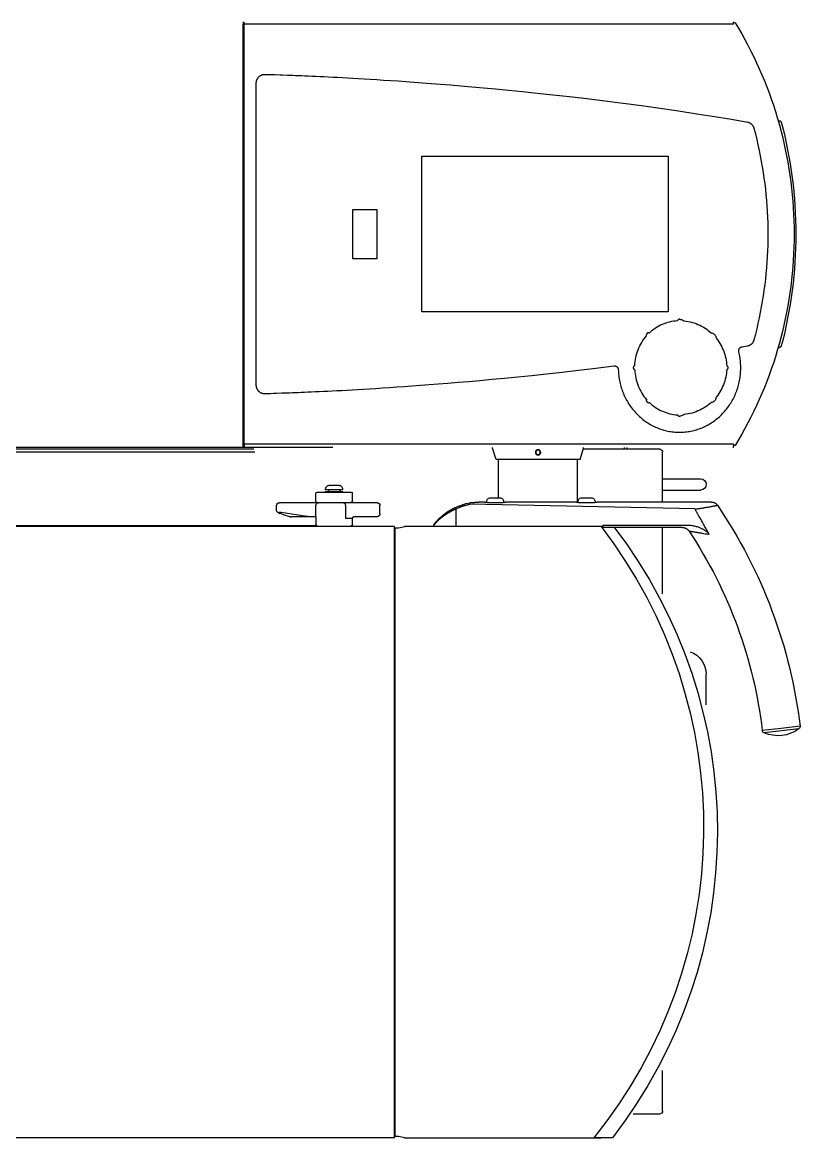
# Model space of a CAD drawing. Header units: millimetres. Extents: x -64157 to 9394, y -60673 to 2699.
# Drawn here: x -6707 to -6234, y -48956 to -48278 of the extents above; entities that cross this region are included whole.
import ezdxf

# ---------------------------------------------------------------- set-up
doc = ezdxf.new("R2010")
doc.units = ezdxf.units.MM
doc.layers.add('Новое оБорудование', color=1, linetype='Continuous', lineweight=30)

# ---------------------------------------------------------------- blocks, each defined once
blk = doc.blocks.new('варпио')
for p, q in [((91182.62, -62358.15), (91182.62, -61664.06)), ((91554.1, -62358.15), (91554.1, -61664.06)), ((91134.57, -62320.61), (91134.57, -61694.31)), ((91182.19, -62311.13), (91182.19, -61853.02)), ((91135.59, -62272.63), (91135.59, -61858)), ((91137.3, -62273.14), (91137.3, -61858)), ((90875.79, -62266.1), (90877.13, -62266.1)), ((91132.43, -62266.1), (90877.13, -62266.1)), ((91132.43, -62266.78), (90877.13, -62266.78)), ((90877.13, -62564.21), (90877.13, -62266.78)), ((91133.77, -62266.1), (91132.43, -62266.1)), ((91132.43, -62564.21), (91132.43, -62266.78)), ((91133.8, -62266.1), (91134.57, -62266.1)), ((90913.25, -62273.87), (91096.31, -62273.87)), ((91172.53, -62286.4), (91169.79, -62286.4)), ((91174.32, -62287.75), (91174.32, -62287.75)), ((90908.21, -62290.06), (90908.15, -62288.58)), ((91168.08, -62347.52), (91168.08, -62288.11)), ((91176.48, -62304.9), (91174.05, -62289.18)), ((91176.01, -62292.78), (91176.33, -62293.76)), ((91176.63, -62310.27), (91176.63, -62295.55)), ((91161.67, -62311.13), (91161.67, -62331.65)), ((91167.23, -62310.27), (91162.53, -62310.27)), ((91176.63, -62310.27), (91169.79, -62310.27)), ((91176.63, -62310.27), (91181.34, -62310.27)), ((91157.48, -62318.56), (91157.48, -62324.21)), ((91160.3, -62326.52), (91160.3, -62316.26)), ((91160.3, -62318.14), (91160.47, -62317.97)), ((91160.47, -62317.97), (91161.16, -62317.97)), ((91161.33, -62316.22), (91161.5, -62316.04)), ((91161.33, -62316.22), (91161.33, -62326.56)), ((91161.5, -62316.04), (91161.67, -62316.04)), ((91160.3, -62324.64), (91160.47, -62324.81)), ((91160.47, -62324.81), (91161.16, -62324.81)), ((91161.33, -62326.56), (91161.5, -62326.73)), ((91161.5, -62326.73), (91161.67, -62326.73)), ((91169.79, -62328.24), (91177.49, -62328.24)), ((91177.49, -62328.24), (91177.49, -62332.5)), ((90989.82, -62332.77), (90989.82, -62347.37)), ((91019.74, -62332.77), (90989.82, -62332.77)), ((91019.74, -62347.37), (91019.74, -62332.77)), ((91167.23, -62332.5), (91162.53, -62332.5)), ((91176.63, -62347.52), (91176.63, -62333.21)), ((91181.34, -62332.5), (91177.49, -62332.5)), ((90989.82, -62347.36), (91019.74, -62347.36)), ((90989.82, -62347.37), (91019.74, -62347.37)), ((91174.92, -62349.23), (91169.79, -62349.23)), ((91183.9, -62358.15), (91182.62, -62358.15)), ((91183.31, -62360.52), (91182.62, -62364.38)), ((91183.9, -62358.23), (91183.32, -62358.23)), ((91183.32, -62358.23), (91183.32, -62360.49)), ((91183.9, -62358.37), (91183.32, -62358.37)), ((91183.47, -62358.15), (91183.47, -62358.23)), ((91183.82, -62358.15), (91183.82, -62358.23)), ((91552.82, -62358.15), (91183.9, -62358.15)), ((91183.9, -62358.37), (91183.9, -62358.15)), ((91183.9, -62358.37), (91552.82, -62358.37)), ((91554.1, -62358.15), (91552.82, -62358.15)), ((91552.82, -62358.15), (91552.82, -62358.37)), ((91552.82, -62358.23), (91553.4, -62358.23)), ((91552.82, -62358.37), (91553.4, -62358.37)), ((91552.9, -62358.15), (91552.9, -62358.23)), ((91553.24, -62358.23), (91553.24, -62358.15)), ((91553.4, -62360.49), (91553.4, -62358.23)), ((91554.1, -62364.38), (91553.41, -62360.52)), ((91182.62, -62364.38), (91182.62, -62364.23)), ((91182.62, -62364.24), (91182.62, -62364.23)), ((91182.62, -62364.38), (91182.62, -62364.39)), ((91182.62, -62364.39), (91182.62, -62364.4)), ((91182.62, -62483.37), (91182.62, -62364.4)), ((91554.1, -62364.23), (91554.1, -62364.25)), ((91554.1, -62364.23), (91554.1, -62364.38)), ((91554.1, -62364.4), (91554.1, -62364.38)), ((91554.1, -62364.4), (91554.1, -62483.37)), ((90957.45, -62374.71), (90957.45, -62524.47)), ((91052.1, -62374.71), (90957.45, -62374.71)), ((91052.1, -62524.47), (91052.1, -62374.71)), ((91180.24, -62382.93), (91180.14, -62383.01)), ((91180.32, -62382.86), (91180.24, -62382.93)), ((91180.4, -62382.8), (91180.32, -62382.86)), ((91180.48, -62382.74), (91180.4, -62382.8)), ((91180.55, -62382.68), (91180.48, -62382.74)), ((91180.62, -62382.93), (91180.51, -62383.03)), ((91180.62, -62382.63), (91180.55, -62382.68)), ((91180.69, -62382.58), (91180.62, -62382.63)), ((91180.72, -62382.84), (91180.62, -62382.93)), ((91180.75, -62382.53), (91180.69, -62382.58)), ((91180.82, -62382.75), (91180.72, -62382.84)), ((91180.8, -62382.49), (91180.75, -62382.53)), ((91180.91, -62382.67), (91180.82, -62382.75)), ((91180.99, -62382.6), (91180.91, -62382.67)), ((91181.07, -62382.53), (91180.99, -62382.6)), ((91181.15, -62382.47), (91181.07, -62382.53)), ((91181.22, -62382.41), (91181.15, -62382.47)), ((91182.45, -62382.09), (91181.67, -62382.09)), ((91182.45, -62484.69), (91182.45, -62382.09)), ((91178.49, -62384.5), (91178.33, -62384.66)), ((91178.64, -62384.35), (91178.49, -62384.5)), ((91178.8, -62384.21), (91178.64, -62384.35)), ((91178.94, -62384.07), (91178.8, -62384.21)), ((91179.08, -62383.94), (91178.94, -62384.07)), ((91179.22, -62383.81), (91179.08, -62383.94)), ((91179.35, -62383.69), (91179.22, -62383.81)), ((91179.48, -62383.58), (91179.35, -62383.69)), ((91179.6, -62383.47), (91179.48, -62383.58)), ((91179.72, -62383.77), (91179.57, -62383.92)), ((91179.72, -62383.37), (91179.6, -62383.47)), ((91179.84, -62383.27), (91179.72, -62383.37)), ((91179.87, -62383.63), (91179.72, -62383.77)), ((91179.94, -62383.18), (91179.84, -62383.27)), ((91180.01, -62383.49), (91179.87, -62383.63)), ((91180.05, -62383.09), (91179.94, -62383.18)), ((91180.14, -62383.37), (91180.01, -62383.49)), ((91180.14, -62383.01), (91180.05, -62383.09)), ((91180.27, -62383.25), (91180.14, -62383.37)), ((91180.39, -62383.13), (91180.27, -62383.25)), ((91180.51, -62383.03), (91180.39, -62383.13)), ((91171.8, -62395.37), (91182.47, -62395.37)), ((91182.47, -62395.37), (91182.5, -62395.37)), ((91182.5, -62395.37), (91182.54, -62395.37)), ((91182.54, -62395.37), (91182.57, -62395.37)), ((91167.74, -62412.87), (91167.74, -62409.2)), ((91168.1, -62403.79), (91168.1, -62403.8)), ((91168.1, -62403.8), (91168.1, -62403.8)), ((91171.81, -62540.8), (91168.96, -62403.87)), ((91165.13, -62416.46), (91165.13, -62422.11)), ((91167.74, -62412.87), (91167.75, -62412.88)), ((91167.83, -62413.89), (91167.84, -62414.14)), ((91134.91, -62417.75), (91134.57, -62417.75)), ((91141.75, -62419.8), (91134.91, -62417.75)), ((91141.75, -62470.93), (91141.75, -62419.8)), ((91165.13, -62421.29), (91141.75, -62421.29)), ((91167.75, -62425.69), (91167.74, -62425.7)), ((91167.74, -62468.44), (91167.74, -62425.7)), ((91167.85, -62424.13), (91167.84, -62424.43)), ((91141.75, -62470.93), (91134.91, -62472.98)), ((91167.83, -62469.43), (91141.75, -62469.43)), ((91167.74, -62468.44), (91167.75, -62468.45)), ((91167.83, -62469.46), (91167.84, -62469.71)), ((91134.91, -62472.98), (91134.57, -62472.98)), ((91135.59, -62519.32), (91135.59, -62472.77)), ((91165.13, -62472.03), (91165.13, -62477.69)), ((91167.75, -62481.27), (91167.74, -62481.28)), ((91167.74, -62550.84), (91167.74, -62481.28)), ((91167.85, -62479.71), (91167.84, -62480.01)), ((91182.62, -62484.69), (91182.62, -62483.37)), ((91554.1, -62490.57), (91554.1, -62479.22)), ((91554.1, -62483.37), (91554.1, -62483.75)), ((91554.11, -62483.75), (91554.1, -62483.75)), ((91181.97, -62484.69), (91183.13, -62484.69)), ((91182, -62537.58), (91181.97, -62484.69)), ((91183.13, -62532.91), (91183.13, -62484.69)), ((91134.57, -62497.69), (91135.59, -62497.69)), ((91134.57, -62499.23), (91135.59, -62499.23)), ((91539.56, -62503.22), (91539.56, -62519.32)), ((91076.21, -62505.81), (91075.04, -62506.24)), ((91064.73, -62512.73), (91064.76, -62513.06)), ((90957.45, -62524.47), (91052.1, -62524.47)), ((91135.59, -62519.49), (91135.59, -62519.32)), ((91167.74, -62521.03), (91137.13, -62521.03)), ((91153.55, -62521.03), (91153.55, -62544.12)), ((91160.39, -62521.03), (91160.39, -62544.12)), ((91223.53, -62521.03), (91183.13, -62521.03)), ((91538.03, -62521.03), (91513.19, -62521.03)), ((91539.56, -62519.32), (91539.56, -62519.49)), ((91171.22, -62545.68), (91171.15, -62546.14)), ((91171.3, -62545.22), (91171.22, -62545.68)), ((91171.38, -62544.75), (91171.3, -62545.22)), ((91171.45, -62544.28), (91171.38, -62544.75)), ((91171.53, -62543.8), (91171.45, -62544.28)), ((91171.61, -62543.31), (91171.53, -62543.8)), ((91171.69, -62542.82), (91171.61, -62543.31)), ((91171.76, -62542.33), (91171.69, -62542.82)), ((91171.84, -62541.84), (91171.76, -62542.33)), ((91171.92, -62541.34), (91171.84, -62541.84)), ((91171.99, -62540.84), (91171.92, -62541.34)), ((91176.23, -62543.19), (91175.47, -62542.76)), ((91177.05, -62543.65), (91176.23, -62543.19)), ((91181.07, -62545.93), (91179.94, -62545.29)), ((91167.75, -62550.84), (91167.74, -62550.84)), ((91170.07, -62552.22), (91170.01, -62552.54)), ((91170.13, -62551.88), (91170.07, -62552.22)), ((91170.2, -62551.51), (91170.13, -62551.88)), ((91170.27, -62551.12), (91170.2, -62551.51)), ((91170.35, -62550.7), (91170.27, -62551.12)), ((91170.43, -62550.26), (91170.35, -62550.7)), ((91170.51, -62549.8), (91170.43, -62550.26)), ((91170.6, -62549.31), (91170.51, -62549.8)), ((91170.69, -62548.8), (91170.6, -62549.31)), ((91170.78, -62548.28), (91170.69, -62548.8)), ((91170.88, -62547.73), (91170.78, -62548.28)), ((91170.97, -62547.17), (91170.88, -62547.73)), ((91171.07, -62546.59), (91170.97, -62547.17)), ((91171.15, -62546.14), (91171.07, -62546.59)), ((91186.71, -62545.99), (91186.9, -62547.06)), ((91186.9, -62547.06), (91187.09, -62548.16)), ((91290.91, -62547.54), (91272.39, -62547.54)), ((91169.61, -62554.38), (91169.53, -62554.32)), ((91169.68, -62554.13), (91169.67, -62554.18)), ((91169.7, -62554.06), (91169.68, -62554.13)), ((91169.72, -62553.96), (91169.7, -62554.06)), ((91169.74, -62553.84), (91169.72, -62553.96)), ((91169.78, -62553.67), (91169.74, -62553.84)), ((91169.82, -62553.46), (91169.78, -62553.67)), ((91169.87, -62553.23), (91169.82, -62553.46)), ((91169.9, -62553.1), (91169.87, -62553.23)), ((91169.95, -62552.84), (91169.9, -62553.1)), ((91170.01, -62552.54), (91169.95, -62552.84)), ((90876.27, -62564.21), (90876.27, -62564.15)), ((90876.27, -62565.2), (90876.27, -62564.21)), ((91083.76, -62559.96), (91084.68, -62560.02)), ((91084.68, -62560.02), (91084.7, -62560.05)), ((91087.31, -62560.05), (91087.34, -62560.01)), ((91133.29, -62564.21), (91133.29, -62564.15)), ((91133.29, -62565.2), (91133.29, -62564.21)), ((91072.87, -62571.68), (91072.66, -62572.85)), ((91073.07, -62570.51), (91072.87, -62571.68)), ((91073.27, -62569.34), (91073.07, -62570.51)), ((91305.25, -62593.14), (91306.56, -62581.67)), ((91306.72, -62593.3), (91307.92, -62582.67)), ((90935.82, -62591.42), (90935.86, -62592.07)), ((90935.85, -62592.06), (90935.86, -62592.1)), ((91073.74, -62591.42), (91073.7, -62592.07)), ((91073.7, -62592.1), (91073.7, -62592.06)), ((91303.95, -62604.6), (91305.25, -62593.14)), ((91305.52, -62603.93), (91306.72, -62593.3))]:
    blk.add_line(p, q)
for points in [[(90876.31, -62266.72), (90876.21, -62266.71), (90876.12, -62266.7), (90876.03, -62266.68)], [(90876.5, -62266.28), (90876.49, -62266.28), (90876.45, -62266.27), (90876.42, -62266.25), (90876.4, -62266.24), (90876.37, -62266.23), (90876.35, -62266.21), (90876.33, -62266.2), (90876.31, -62266.18), (90876.3, -62266.16), (90876.29, -62266.15), (90876.28, -62266.13), (90876.27, -62266.12), (90876.27, -62266.1)], [(90877.13, -62266.78), (90876.99, -62266.67), (90876.84, -62266.56), (90876.7, -62266.44), (90876.56, -62266.33), (90876.27, -62266.1)], [(90877.13, -62266.78), (90877.02, -62266.78), (90876.92, -62266.77), (90876.81, -62266.77), (90876.71, -62266.76), (90876.61, -62266.76), (90876.51, -62266.75), (90876.41, -62266.74), (90876.31, -62266.72)], [(91132.43, -62266.78), (91132.57, -62266.67), (91132.72, -62266.56), (91132.86, -62266.44), (91133, -62266.33), (91133.29, -62266.1)], [(91132.43, -62266.78), (91132.54, -62266.78), (91132.64, -62266.77), (91132.74, -62266.77), (91132.85, -62266.76), (91132.95, -62266.76), (91133.05, -62266.75), (91133.15, -62266.74), (91133.25, -62266.72)], [(91133.06, -62266.28), (91133.07, -62266.28), (91133.1, -62266.27), (91133.13, -62266.25), (91133.16, -62266.24), (91133.19, -62266.23), (91133.21, -62266.21), (91133.23, -62266.2), (91133.25, -62266.18), (91133.26, -62266.16), (91133.27, -62266.15), (91133.28, -62266.13), (91133.28, -62266.12), (91133.29, -62266.1)], [(91133.25, -62266.72), (91133.34, -62266.71), (91133.44, -62266.7), (91133.53, -62266.68), (91133.62, -62266.66), (91133.7, -62266.64), (91133.79, -62266.62), (91133.87, -62266.6), (91133.94, -62266.58), (91134.01, -62266.55), (91134.08, -62266.53), (91134.15, -62266.5), (91134.21, -62266.48), (91134.26, -62266.45), (91134.32, -62266.42), (91134.36, -62266.39), (91134.41, -62266.36), (91134.44, -62266.33), (91134.48, -62266.3), (91134.5, -62266.26), (91134.53, -62266.23), (91134.55, -62266.2), (91134.56, -62266.17), (91134.57, -62266.13), (91134.57, -62266.1)], [(91133.77, -62266.1), (91133.84, -62266.1), (91133.98, -62266.08)], [(91133.98, -62266.08), (91134.04, -62266.08), (91134.11, -62266.07), (91134.16, -62266.06), (91134.22, -62266.05), (91134.27, -62266.05), (91134.31, -62266.04), (91134.36, -62266.03), (91134.4, -62266.03), (91134.43, -62266.02), (91134.46, -62266.01), (91134.49, -62266.01), (91134.51, -62266), (91134.53, -62265.99), (91134.55, -62265.99), (91134.56, -62265.98), (91134.57, -62265.97), (91134.57, -62265.97)], [(90907.86, -62278.99), (90907.86, -62278.8), (90907.87, -62278.61), (90907.89, -62278.42), (90907.91, -62278.23), (90907.95, -62278.04), (90907.99, -62277.86), (90908.04, -62277.67), (90908.09, -62277.48), (90908.16, -62277.3), (90908.23, -62277.12), (90908.3, -62276.95), (90908.39, -62276.77), (90908.48, -62276.6), (90908.58, -62276.43), (90908.68, -62276.27), (90908.79, -62276.11), (90908.91, -62275.95), (90909.03, -62275.8), (90909.16, -62275.65), (90909.3, -62275.51), (90909.44, -62275.37), (90909.58, -62275.24), (90909.73, -62275.11), (90909.89, -62274.99), (90910.05, -62274.87), (90910.21, -62274.76), (90910.38, -62274.66), (90910.55, -62274.56), (90910.73, -62274.47), (90910.91, -62274.38), (90911.09, -62274.3), (90911.28, -62274.23), (90911.47, -62274.16), (90911.66, -62274.1), (90911.86, -62274.05), (90912.05, -62274), (90912.25, -62273.96), (90912.45, -62273.93), (90912.65, -62273.9), (90912.85, -62273.89), (90913.05, -62273.88), (90913.25, -62273.87)], [(91096.31, -62273.87), (91096.51, -62273.88), (91096.71, -62273.89), (91096.91, -62273.9), (91097.11, -62273.93), (91097.31, -62273.96), (91097.51, -62274), (91097.7, -62274.05), (91097.9, -62274.1), (91098.09, -62274.16), (91098.28, -62274.23), (91098.46, -62274.3), (91098.65, -62274.38), (91098.83, -62274.47), (91099, -62274.56), (91099.18, -62274.66), (91099.35, -62274.76), (91099.51, -62274.87), (91099.67, -62274.99), (91099.83, -62275.11), (91099.98, -62275.24), (91100.12, -62275.37), (91100.26, -62275.51), (91100.4, -62275.65), (91100.53, -62275.8), (91100.65, -62275.95), (91100.77, -62276.11), (91100.88, -62276.27), (91100.98, -62276.43), (91101.08, -62276.6), (91101.17, -62276.77), (91101.25, -62276.95), (91101.33, -62277.12), (91101.4, -62277.3), (91101.46, -62277.49), (91101.52, -62277.67), (91101.57, -62277.86), (91101.61, -62278.04), (91101.64, -62278.23), (91101.67, -62278.42), (91101.69, -62278.61), (91101.7, -62278.8), (91101.7, -62279)], [(90908.15, -62288.58), (90908.04, -62285.63), (90907.97, -62284.04), (90907.91, -62282.4), (90907.88, -62280.72), (90907.86, -62278.99)], [(91101.7, -62279), (91101.67, -62280.91), (91101.63, -62282.77), (91101.56, -62284.62), (91101.5, -62286.39)], [(91101.5, -62286.39), (91101.37, -62289.61), (91101.26, -62292.75)], [(91174.32, -62287.75), (91174.29, -62287.66), (91174.21, -62287.5), (91174.11, -62287.33), (91174, -62287.16), (91173.86, -62287), (91173.71, -62286.84), (91173.53, -62286.71), (91173.34, -62286.59), (91173.13, -62286.51), (91172.92, -62286.44), (91172.7, -62286.41), (91172.53, -62286.4)], [(91174.05, -62289.18), (91174.03, -62289.06), (91174.02, -62288.94), (91174.01, -62288.83), (91174, -62288.71), (91174, -62288.6), (91174, -62288.49), (91174.01, -62288.39), (91174.01, -62288.3), (91174.03, -62288.21), (91174.04, -62288.14), (91174.06, -62288.07), (91174.08, -62288.02), (91174.1, -62287.98), (91174.13, -62287.95), (91174.16, -62287.94), (91174.19, -62287.94), (91174.22, -62287.95), (91174.25, -62287.97), (91174.28, -62288.01), (91174.32, -62288.06), (91174.35, -62288.13), (91174.38, -62288.2)], [(91174.32, -62287.75), (91174.35, -62287.85), (91174.38, -62288.02), (91174.38, -62288.2)], [(90936.9, -62572.85), (90935.19, -62562.91), (90933.49, -62552.59), (90931.78, -62541.84), (90930.11, -62530.81), (90928.47, -62519.61), (90926.9, -62508.33), (90925.4, -62497.08), (90923.98, -62485.95), (90922.65, -62475.05), (90921.41, -62464.49), (90920.28, -62454.39), (90919.24, -62444.8), (90918.32, -62435.85), (90917.48, -62427.44), (90916.72, -62419.56), (90916.03, -62412.13), (90915.41, -62405.11), (90914.83, -62398.46), (90914.31, -62392.15), (90913.82, -62386.15), (90913.37, -62380.46), (90912.96, -62375.04), (90912.58, -62369.87), (90912.23, -62364.94), (90911.9, -62360.23), (90911.6, -62355.72), (90911.31, -62351.42), (90911.05, -62347.3), (90910.8, -62343.39), (90910.58, -62339.65), (90910.36, -62336.1), (90910.16, -62332.71), (90909.98, -62329.47), (90909.81, -62326.37), (90909.64, -62323.39), (90909.49, -62320.53), (90909.35, -62317.78), (90909.22, -62315.14), (90909.1, -62312.63), (90908.99, -62310.24), (90908.89, -62307.95), (90908.8, -62305.77), (90908.71, -62303.68), (90908.63, -62301.7), (90908.56, -62299.82), (90908.5, -62298.02), (90908.43, -62296.31), (90908.37, -62294.67), (90908.32, -62293.08), (90908.21, -62290.06)], [(91101.26, -62292.75), (91101.2, -62294.36), (91101.14, -62296.02), (91101.08, -62297.74), (91101.01, -62299.54), (91100.94, -62301.43), (91100.86, -62303.43), (91100.77, -62305.52), (91100.68, -62307.71), (91100.57, -62310), (91100.46, -62312.39), (91100.35, -62314.9), (91100.22, -62317.51), (91100.08, -62320.24), (91099.93, -62323.09), (91099.77, -62326.05), (91099.6, -62329.12), (91099.42, -62332.33), (91099.22, -62335.68), (91099.01, -62339.19), (91098.79, -62342.88), (91098.55, -62346.74), (91098.29, -62350.79), (91098.01, -62355.03), (91097.71, -62359.45), (91097.39, -62364.07), (91097.05, -62368.89), (91096.68, -62373.92), (91096.28, -62379.19), (91095.85, -62384.73), (91095.38, -62390.57), (91094.87, -62396.72), (91094.32, -62403.21), (91093.71, -62410.07), (91093.04, -62417.32), (91092.32, -62424.98), (91091.52, -62433.06), (91090.65, -62441.59), (91089.7, -62450.57), (91088.65, -62460.04), (91087.51, -62470.01), (91086.25, -62480.5), (91084.88, -62491.5)], [(91174.38, -62288.2), (91174.71, -62289.07), (91175.04, -62289.96), (91175.37, -62290.88), (91175.69, -62291.82), (91176.01, -62292.78)], [(91176.33, -62293.76), (91176.42, -62294.04), (91176.5, -62294.33), (91176.56, -62294.63), (91176.6, -62294.93), (91176.63, -62295.24), (91176.63, -62295.55)], [(91176.63, -62307.31), (91176.63, -62306.9), (91176.62, -62306.48), (91176.59, -62306.06), (91176.56, -62305.64), (91176.52, -62305.21), (91176.47, -62304.79), (91176.4, -62304.36), (91176.33, -62303.93)], [(91168.08, -62327.18), (91168.1, -62327.32), (91168.14, -62327.46), (91168.21, -62327.59), (91168.31, -62327.71), (91168.44, -62327.83), (91168.59, -62327.93), (91168.75, -62328.02), (91168.94, -62328.1), (91169.14, -62328.16), (91169.35, -62328.2), (91169.57, -62328.23), (91169.79, -62328.24)], [(91183.32, -62360.49), (91183.32, -62360.49), (91183.31, -62360.5), (91183.31, -62360.5), (91183.31, -62360.51), (91183.31, -62360.51), (91183.31, -62360.52)], [(91553.41, -62360.52), (91553.41, -62360.51), (91553.4, -62360.51), (91553.4, -62360.5), (91553.4, -62360.5), (91553.4, -62360.49), (91553.4, -62360.49)], [(91181.67, -62382.09), (91181.61, -62382.09), (91181.56, -62382.1), (91181.52, -62382.11), (91181.47, -62382.11), (91181.43, -62382.12), (91181.4, -62382.14), (91181.36, -62382.15), (91181.33, -62382.16), (91181.31, -62382.17), (91181.28, -62382.18), (91181.26, -62382.19), (91181.24, -62382.2), (91181.21, -62382.21), (91181.19, -62382.22), (91181.17, -62382.24), (91181.16, -62382.25), (91181.14, -62382.26), (91181.12, -62382.27), (91181.1, -62382.28), (91181.08, -62382.29), (91181.06, -62382.31), (91181.04, -62382.32), (91181.02, -62382.33), (91181, -62382.35), (91180.98, -62382.36), (91180.95, -62382.38), (91180.93, -62382.4), (91180.91, -62382.41), (91180.88, -62382.43), (91180.86, -62382.45), (91180.8, -62382.49)], [(91181.67, -62382.09), (91181.66, -62382.09), (91181.66, -62382.1), (91181.65, -62382.1), (91181.64, -62382.1), (91181.63, -62382.11), (91181.62, -62382.11), (91181.61, -62382.12), (91181.6, -62382.12), (91181.59, -62382.13), (91181.57, -62382.14), (91181.56, -62382.15), (91181.54, -62382.16), (91181.52, -62382.18), (91181.5, -62382.19), (91181.48, -62382.2), (91181.46, -62382.22), (91181.44, -62382.24), (91181.42, -62382.26), (91181.39, -62382.27), (91181.36, -62382.29), (91181.34, -62382.32), (91181.31, -62382.34), (91181.28, -62382.36), (91181.22, -62382.41)], [(91178.33, -62384.66), (91178.25, -62384.74), (91178.17, -62384.82), (91178.08, -62384.9), (91178, -62384.99), (91177.91, -62385.08), (91177.83, -62385.16), (91177.74, -62385.26), (91177.65, -62385.35), (91177.56, -62385.44), (91177.47, -62385.54), (91177.38, -62385.63), (91177.28, -62385.73), (91177.19, -62385.83), (91177.09, -62385.94), (91177, -62386.04), (91176.9, -62386.15), (91176.8, -62386.26), (91176.7, -62386.37), (91176.6, -62386.49), (91176.5, -62386.6), (91176.4, -62386.72), (91176.3, -62386.84), (91176.19, -62386.96), (91176.09, -62387.09), (91175.98, -62387.22), (91175.87, -62387.35), (91175.76, -62387.48), (91175.65, -62387.61), (91175.54, -62387.75), (91175.43, -62387.89), (91175.32, -62388.03), (91175.2, -62388.18), (91175.09, -62388.33), (91174.97, -62388.48), (91174.86, -62388.64), (91174.74, -62388.79), (91174.62, -62388.95), (91174.5, -62389.12), (91174.38, -62389.28), (91174.26, -62389.46), (91174.14, -62389.63), (91174.01, -62389.81), (91173.89, -62389.99), (91173.76, -62390.17), (91173.64, -62390.36), (91173.51, -62390.55), (91173.38, -62390.75), (91173.26, -62390.95), (91173.13, -62391.15), (91173, -62391.36), (91172.87, -62391.57), (91172.74, -62391.79), (91172.61, -62392.01), (91172.47, -62392.23), (91172.34, -62392.46), (91172.21, -62392.7), (91172.07, -62392.94), (91171.94, -62393.18), (91171.81, -62393.43), (91171.67, -62393.69), (91171.54, -62393.95), (91171.41, -62394.21), (91171.27, -62394.48), (91171.14, -62394.75), (91171.03, -62394.99)], [(91179.57, -62383.92), (91179.49, -62384), (91179.41, -62384.08), (91179.33, -62384.16), (91179.25, -62384.25), (91179.16, -62384.33), (91179.08, -62384.42), (91178.99, -62384.51), (91178.9, -62384.6), (91178.81, -62384.7), (91178.72, -62384.8), (91178.63, -62384.89), (91178.54, -62384.99), (91178.45, -62385.1), (91178.35, -62385.2), (91178.26, -62385.31), (91178.16, -62385.41), (91178.06, -62385.52), (91177.96, -62385.64), (91177.86, -62385.75), (91177.76, -62385.87), (91177.66, -62385.98), (91177.56, -62386.1), (91177.46, -62386.22), (91177.36, -62386.35), (91177.26, -62386.47), (91177.15, -62386.6), (91177.05, -62386.72), (91176.95, -62386.85), (91176.84, -62386.98), (91176.74, -62387.11), (91176.64, -62387.25), (91176.53, -62387.38), (91176.43, -62387.52), (91176.32, -62387.65), (91176.22, -62387.79), (91176.12, -62387.93), (91176.01, -62388.07), (91175.91, -62388.21), (91175.81, -62388.35), (91175.7, -62388.5), (91175.6, -62388.64), (91175.5, -62388.79), (91175.4, -62388.93), (91175.3, -62389.08), (91175.2, -62389.23), (91175.1, -62389.37), (91175, -62389.52), (91174.9, -62389.67), (91174.8, -62389.82), (91174.7, -62389.97), (91174.61, -62390.13), (91174.51, -62390.28), (91174.41, -62390.43), (91174.32, -62390.58), (91174.23, -62390.74), (91174.13, -62390.89), (91174.04, -62391.04), (91173.95, -62391.2), (91173.86, -62391.35), (91173.77, -62391.5), (91173.68, -62391.66), (91173.59, -62391.81), (91173.5, -62391.97), (91173.41, -62392.12), (91173.33, -62392.28), (91173.24, -62392.44), (91173.16, -62392.59), (91173.08, -62392.75), (91172.99, -62392.9), (91172.91, -62393.06), (91172.83, -62393.21), (91172.75, -62393.37), (91172.67, -62393.52), (91172.6, -62393.68), (91172.52, -62393.83), (91172.44, -62393.99), (91172.37, -62394.14), (91172.29, -62394.3), (91172.22, -62394.45), (91172.15, -62394.61), (91172.08, -62394.76), (91172.01, -62394.91), (91171.94, -62395.07), (91171.87, -62395.22), (91171.8, -62395.37)], [(91171.03, -62394.99), (91170.56, -62396.01), (91170.11, -62397.1), (91169.69, -62398.19), (91169.3, -62399.3), (91168.94, -62400.43), (91168.62, -62401.56), (91168.34, -62402.7), (91168.1, -62403.8)], [(91171.8, -62395.37), (91171.66, -62395.66), (91171.53, -62395.95), (91171.4, -62396.25), (91171.27, -62396.54), (91171.15, -62396.84), (91171.02, -62397.13), (91170.9, -62397.43), (91170.78, -62397.73), (91170.67, -62398.03), (91170.56, -62398.33), (91170.45, -62398.63), (91170.34, -62398.93), (91170.23, -62399.23), (91170.13, -62399.54), (91170.03, -62399.84), (91169.93, -62400.15), (91169.84, -62400.45), (91169.74, -62400.76), (91169.65, -62401.07), (91169.57, -62401.38), (91169.48, -62401.69), (91169.4, -62402), (91169.32, -62402.31), (91169.24, -62402.62), (91169.17, -62402.93), (91169.1, -62403.24), (91169.03, -62403.56), (91168.96, -62403.87)], [(91182.57, -62395.37), (91182.58, -62395.37), (91182.59, -62395.37), (91182.6, -62395.37), (91182.61, -62395.37), (91182.61, -62395.37), (91182.62, -62395.37), (91182.62, -62395.37)], [(91168.1, -62403.8), (91168.07, -62404.06), (91168.05, -62404.31), (91168.03, -62404.56), (91168, -62404.8), (91167.98, -62405.05), (91167.96, -62405.29), (91167.94, -62405.52), (91167.93, -62405.76), (91167.91, -62405.99), (91167.89, -62406.21), (91167.88, -62406.44), (91167.86, -62406.66), (91167.85, -62406.88), (91167.84, -62407.1), (91167.82, -62407.32), (91167.81, -62407.54), (91167.8, -62407.75), (91167.79, -62407.96), (91167.78, -62408.17), (91167.77, -62408.38), (91167.76, -62408.58), (91167.76, -62408.79), (91167.75, -62408.99), (91167.74, -62409.2)], [(91167.75, -62412.88), (91167.76, -62412.9), (91167.77, -62412.94), (91167.77, -62412.99), (91167.78, -62413.05), (91167.79, -62413.13), (91167.8, -62413.22), (91167.8, -62413.33), (91167.81, -62413.45), (91167.82, -62413.58), (91167.83, -62413.73), (91167.83, -62413.89)], [(91167.84, -62414.14), (91167.85, -62414.44), (91167.86, -62414.64), (91167.86, -62414.86), (91167.87, -62415.09), (91167.87, -62415.32), (91167.88, -62415.57), (91167.88, -62415.82), (91167.89, -62416.08), (91167.89, -62416.35), (91167.89, -62416.62), (91167.9, -62416.9), (91167.9, -62417.19), (91167.9, -62417.48), (91167.91, -62417.77), (91167.91, -62418.07), (91167.91, -62418.37), (91167.91, -62418.68), (91167.91, -62418.98), (91167.91, -62419.29), (91167.91, -62419.59), (91167.91, -62419.9), (91167.91, -62420.2), (91167.91, -62420.5), (91167.91, -62420.8), (91167.9, -62421.09), (91167.9, -62421.38), (91167.9, -62421.67), (91167.89, -62421.95), (91167.89, -62422.22), (91167.89, -62422.49), (91167.88, -62422.75), (91167.88, -62423.01), (91167.87, -62423.25), (91167.87, -62423.49), (91167.86, -62423.71), (91167.86, -62423.93), (91167.85, -62424.13)], [(91167.84, -62424.43), (91167.83, -62424.68), (91167.83, -62424.84), (91167.82, -62424.99), (91167.81, -62425.12), (91167.8, -62425.24), (91167.8, -62425.35), (91167.79, -62425.44), (91167.78, -62425.52), (91167.77, -62425.59), (91167.77, -62425.64), (91167.76, -62425.67), (91167.75, -62425.69)], [(91167.75, -62468.45), (91167.76, -62468.47), (91167.77, -62468.51), (91167.77, -62468.56), (91167.78, -62468.63), (91167.79, -62468.71), (91167.8, -62468.8), (91167.8, -62468.9), (91167.81, -62469.03), (91167.82, -62469.16), (91167.83, -62469.31), (91167.83, -62469.46)], [(91167.84, -62469.71), (91167.85, -62470.01), (91167.86, -62470.22), (91167.86, -62470.43), (91167.87, -62470.66), (91167.87, -62470.9), (91167.88, -62471.14), (91167.88, -62471.39), (91167.89, -62471.65), (91167.89, -62471.92), (91167.89, -62472.2), (91167.9, -62472.48), (91167.9, -62472.76), (91167.9, -62473.05), (91167.91, -62473.35), (91167.91, -62473.65), (91167.91, -62473.95), (91167.91, -62474.25), (91167.91, -62474.56), (91167.91, -62474.86), (91167.91, -62475.17), (91167.91, -62475.47), (91167.91, -62475.77), (91167.91, -62476.07), (91167.91, -62476.37), (91167.9, -62476.67), (91167.9, -62476.96), (91167.9, -62477.24), (91167.89, -62477.52), (91167.89, -62477.8), (91167.89, -62478.07), (91167.88, -62478.33), (91167.88, -62478.58), (91167.87, -62478.83), (91167.87, -62479.06), (91167.86, -62479.29), (91167.86, -62479.5), (91167.85, -62479.71)], [(91167.84, -62480.01), (91167.83, -62480.26), (91167.83, -62480.42), (91167.82, -62480.56), (91167.81, -62480.7), (91167.8, -62480.82), (91167.8, -62480.92), (91167.79, -62481.02), (91167.78, -62481.1), (91167.77, -62481.16), (91167.77, -62481.21), (91167.76, -62481.25), (91167.75, -62481.27)], [(91087.27, -62494.14), (91088.19, -62494.18), (91089.12, -62494.24), (91090.04, -62494.32), (91090.96, -62494.42), (91091.88, -62494.54), (91092.8, -62494.69), (91093.71, -62494.85), (91094.62, -62495.03), (91095.52, -62495.24), (91096.42, -62495.46), (91097.31, -62495.7), (91098.19, -62495.97), (91099.07, -62496.25), (91099.94, -62496.55), (91100.81, -62496.88), (91101.66, -62497.22), (91102.51, -62497.58), (91103.35, -62497.96), (91104.17, -62498.36), (91104.99, -62498.77), (91105.8, -62499.21), (91106.59, -62499.66), (91107.38, -62500.13), (91108.15, -62500.62), (91108.91, -62501.13), (91109.66, -62501.65), (91110.39, -62502.19), (91111.11, -62502.74), (91111.82, -62503.32), (91112.51, -62503.9), (91113.19, -62504.5), (91113.85, -62505.12), (91114.49, -62505.75), (91115.12, -62506.4), (91115.74, -62507.06), (91116.33, -62507.74), (91116.91, -62508.42), (91117.48, -62509.12), (91118.02, -62509.84), (91118.55, -62510.56), (91119.06, -62511.3), (91119.55, -62512.04), (91120.02, -62512.8), (91120.48, -62513.57), (91120.91, -62514.35), (91121.32, -62515.14), (91121.72, -62515.93), (91122.09, -62516.74), (91122.45, -62517.55), (91122.78, -62518.37), (91123.09, -62519.2), (91123.39, -62520.04), (91123.66, -62520.88), (91123.91, -62521.73), (91124.14, -62522.58), (91124.34, -62523.44), (91124.53, -62524.3), (91124.7, -62525.17), (91124.84, -62526.04), (91124.96, -62526.91), (91125.06, -62527.79), (91125.14, -62528.67), (91125.2, -62529.54), (91125.23, -62530.42), (91125.24, -62531.31), (91125.23, -62532.19), (91125.2, -62533.07), (91125.15, -62533.95), (91125.07, -62534.82), (91124.97, -62535.7), (91124.85, -62536.57), (91124.71, -62537.44), (91124.55, -62538.31), (91124.37, -62539.17), (91124.16, -62540.03), (91123.93, -62540.88), (91123.69, -62541.73), (91123.42, -62542.58), (91123.13, -62543.41), (91122.82, -62544.24), (91122.48, -62545.06), (91122.13, -62545.88), (91121.76, -62546.69), (91121.37, -62547.48), (91120.96, -62548.27), (91120.53, -62549.05), (91120.07, -62549.82), (91119.6, -62550.58), (91119.12, -62551.33), (91118.61, -62552.07), (91118.08, -62552.79), (91117.54, -62553.51), (91116.98, -62554.21), (91116.4, -62554.9), (91115.81, -62555.57), (91115.19, -62556.24), (91114.57, -62556.88), (91113.92, -62557.52), (91113.26, -62558.14), (91112.59, -62558.74), (91111.9, -62559.33), (91111.19, -62559.9), (91110.47, -62560.46), (91109.74, -62561), (91109, -62561.53), (91108.24, -62562.03), (91107.47, -62562.52), (91106.68, -62563), (91105.89, -62563.45), (91105.08, -62563.89), (91104.27, -62564.31), (91103.44, -62564.71), (91102.6, -62565.09), (91101.76, -62565.45), (91100.91, -62565.8), (91100.04, -62566.12), (91099.17, -62566.43), (91098.29, -62566.71), (91097.41, -62566.98), (91096.52, -62567.23), (91095.62, -62567.45), (91094.72, -62567.66), (91093.81, -62567.84), (91092.9, -62568.01), (91091.99, -62568.15), (91091.07, -62568.28), (91090.14, -62568.38), (91089.22, -62568.46), (91088.29, -62568.52), (91087.37, -62568.56), (91086.44, -62568.58), (91085.51, -62568.58), (91084.58, -62568.56)], [(91084.88, -62491.5), (91084.87, -62491.6), (91084.86, -62491.71), (91084.86, -62491.81), (91084.86, -62491.91), (91084.87, -62492.02), (91084.89, -62492.12), (91084.9, -62492.22), (91084.93, -62492.32), (91084.95, -62492.42), (91084.98, -62492.52), (91085.02, -62492.62), (91085.06, -62492.71), (91085.11, -62492.81), (91085.15, -62492.9), (91085.21, -62492.99), (91085.27, -62493.07), (91085.33, -62493.16), (91085.39, -62493.24), (91085.46, -62493.32), (91085.53, -62493.4), (91085.61, -62493.47), (91085.69, -62493.54), (91085.77, -62493.61), (91085.86, -62493.67), (91085.94, -62493.73), (91086.04, -62493.79), (91086.13, -62493.84), (91086.22, -62493.89), (91086.32, -62493.93), (91086.42, -62493.97), (91086.52, -62494.01), (91086.63, -62494.04), (91086.73, -62494.07), (91086.84, -62494.09), (91086.94, -62494.11), (91087.05, -62494.13), (91087.16, -62494.14), (91087.27, -62494.14)], [(91084.64, -62504.17), (91083.44, -62504.25), (91082.23, -62504.39), (91081.02, -62504.57), (91079.81, -62504.8), (91078.6, -62505.09), (91077.4, -62505.42), (91076.21, -62505.81)], [(91087.35, -62504.17), (91087.27, -62504.05), (91087.18, -62503.94), (91087.08, -62503.84), (91086.98, -62503.75), (91086.87, -62503.67), (91086.75, -62503.61), (91086.63, -62503.55), (91086.51, -62503.5), (91086.38, -62503.46), (91086.26, -62503.44), (91086.13, -62503.42), (91086, -62503.42), (91085.87, -62503.42), (91085.74, -62503.44), (91085.61, -62503.46), (91085.48, -62503.5), (91085.36, -62503.55), (91085.24, -62503.61), (91085.13, -62503.68), (91085.02, -62503.75), (91084.92, -62503.84), (91084.82, -62503.94), (91084.73, -62504.05), (91084.64, -62504.17)], [(91087.35, -62504.17), (91088.56, -62504.25), (91089.76, -62504.38), (91090.98, -62504.57), (91092.19, -62504.8), (91093.4, -62505.09), (91094.6, -62505.42), (91095.79, -62505.81), (91096.96, -62506.24), (91098.12, -62506.72), (91099.24, -62507.25), (91100.34, -62507.81), (91101.41, -62508.42), (91102.44, -62509.07), (91103.44, -62509.76), (91104.39, -62510.47), (91105.3, -62511.22)], [(91064.73, -62512.73), (91064.73, -62512.63), (91064.74, -62512.5), (91064.76, -62512.37), (91064.79, -62512.24), (91064.83, -62512.12), (91064.88, -62512.01), (91064.94, -62511.9), (91065.01, -62511.79), (91065.09, -62511.69), (91065.18, -62511.6)], [(91065.18, -62511.6), (91065.28, -62511.52), (91065.38, -62511.44), (91065.49, -62511.37), (91065.61, -62511.32), (91065.73, -62511.27), (91065.86, -62511.23), (91065.99, -62511.2), (91066.12, -62511.19), (91066.26, -62511.18), (91066.4, -62511.18), (91066.55, -62511.2), (91066.7, -62511.23)], [(91075.04, -62506.24), (91073.88, -62506.72), (91072.75, -62507.25), (91071.66, -62507.82), (91070.59, -62508.43), (91069.56, -62509.08), (91068.56, -62509.76), (91067.61, -62510.48), (91066.7, -62511.23)], [(91105.3, -62511.22), (91105.45, -62511.19), (91105.6, -62511.18), (91105.74, -62511.17), (91105.88, -62511.18), (91106.01, -62511.2), (91106.15, -62511.22), (91106.27, -62511.26), (91106.4, -62511.31), (91106.51, -62511.37), (91106.62, -62511.44), (91106.73, -62511.51), (91106.82, -62511.6), (91106.91, -62511.69), (91106.99, -62511.79), (91107.06, -62511.89), (91107.12, -62512), (91107.17, -62512.12), (91107.21, -62512.24), (91107.24, -62512.36), (91107.26, -62512.49), (91107.27, -62512.62), (91107.24, -62513.06)], [(91061.84, -62516.74), (91061.19, -62517.75), (91060.6, -62518.79), (91060.04, -62519.86), (91059.53, -62520.96), (91059.08, -62522.07), (91058.67, -62523.2), (91058.32, -62524.34), (91058.02, -62525.49), (91057.77, -62526.64), (91057.58, -62527.79), (91057.44, -62528.93), (91057.36, -62530.07)], [(91064.76, -62513.07), (91064, -62513.91), (91063.24, -62514.81), (91062.52, -62515.76), (91061.84, -62516.74)], [(91107.24, -62513.06), (91108.01, -62513.9), (91108.76, -62514.81), (91109.48, -62515.75), (91110.16, -62516.73), (91110.81, -62517.74), (91111.41, -62518.78), (91111.96, -62519.85), (91112.47, -62520.95)], [(91112.47, -62520.95), (91112.93, -62522.06), (91113.33, -62523.19), (91113.69, -62524.33)], [(91113.69, -62524.33), (91113.99, -62525.48), (91114.23, -62526.63), (91114.43, -62527.78), (91114.57, -62528.92), (91114.65, -62530.06)], [(91056.56, -62531.47), (91056.56, -62531.36), (91056.56, -62531.24), (91056.58, -62531.12), (91056.61, -62531), (91056.65, -62530.88), (91056.7, -62530.76), (91056.76, -62530.65), (91056.83, -62530.54), (91056.91, -62530.43), (91057.01, -62530.34), (91057.11, -62530.24), (91057.23, -62530.15), (91057.36, -62530.07)], [(91056.56, -62531.47), (91056.63, -62531.98), (91056.76, -62532.48), (91056.93, -62532.94), (91057.12, -62533.37), (91057.46, -62533.95)], [(91114.55, -62533.94), (91114.67, -62533.75), (91114.88, -62533.36), (91115.08, -62532.93), (91115.25, -62532.47), (91115.37, -62531.97), (91115.45, -62531.46)], [(91114.65, -62530.06), (91114.78, -62530.14), (91114.89, -62530.23), (91115, -62530.32), (91115.09, -62530.42), (91115.18, -62530.53), (91115.25, -62530.63), (91115.31, -62530.75), (91115.36, -62530.86), (91115.4, -62530.98), (91115.43, -62531.1), (91115.44, -62531.22), (91115.45, -62531.35), (91115.45, -62531.46)], [(91057.46, -62533.95), (91057.5, -62534.29), (91057.66, -62535.48), (91057.87, -62536.67), (91058.13, -62537.86), (91058.45, -62539.05), (91058.81, -62540.23), (91059.23, -62541.39), (91059.69, -62542.54), (91060.2, -62543.67), (91060.76, -62544.77), (91061.36, -62545.84), (91061.99, -62546.88), (91062.67, -62547.89), (91063.38, -62548.86), (91064.79, -62550.6)], [(91107.23, -62550.55), (91107.88, -62549.8), (91108.63, -62548.86), (91109.34, -62547.89), (91110.01, -62546.89), (91110.65, -62545.85), (91111.25, -62544.77), (91111.8, -62543.67), (91112.31, -62542.54), (91112.78, -62541.4), (91113.19, -62540.23), (91113.56, -62539.05), (91113.88, -62537.86), (91114.14, -62536.67), (91114.35, -62535.48), (91114.51, -62534.29), (91114.55, -62533.94)], [(91186.65, -62549.05), (91186.53, -62548.94), (91186.4, -62548.81), (91186.28, -62548.67), (91186.15, -62548.53), (91186.02, -62548.37), (91185.89, -62548.2), (91185.75, -62548.02), (91185.62, -62547.83), (91185.48, -62547.63), (91185.34, -62547.42), (91185.19, -62547.2), (91185.05, -62546.97), (91184.9, -62546.72), (91184.74, -62546.46), (91184.58, -62546.18), (91184.42, -62545.88), (91184.25, -62545.57), (91184.08, -62545.24), (91183.9, -62544.89), (91183.73, -62544.52), (91183.55, -62544.12), (91183.37, -62543.7), (91183.19, -62543.25), (91183, -62542.77), (91182.82, -62542.25), (91182.65, -62541.7), (91182.49, -62541.13), (91182.35, -62540.57), (91182.24, -62540.02), (91182.15, -62539.5), (91182.08, -62538.99), (91182.03, -62538.5), (91182, -62538.03), (91182, -62537.58)], [(91183.13, -62532.91), (91183.14, -62533.17), (91183.16, -62533.42), (91183.19, -62533.67), (91183.23, -62533.92), (91183.29, -62534.16), (91183.36, -62534.41), (91183.43, -62534.65), (91183.53, -62534.88), (91183.63, -62535.12), (91183.74, -62535.34), (91183.87, -62535.56), (91184, -62535.77), (91184.15, -62535.98), (91184.31, -62536.18), (91184.47, -62536.37), (91184.65, -62536.55), (91184.83, -62536.73), (91185.02, -62536.89), (91185.22, -62537.05), (91185.43, -62537.19)], [(91185.43, -62537.19), (91185.42, -62537.19), (91185.41, -62537.2), (91185.4, -62537.23), (91185.4, -62537.27), (91185.4, -62537.33), (91185.4, -62537.4), (91185.4, -62537.49), (91185.41, -62537.59), (91185.42, -62537.71), (91185.44, -62537.85), (91185.45, -62538), (91185.47, -62538.16), (91185.5, -62538.35), (91185.52, -62538.55), (91185.55, -62538.76), (91185.58, -62538.99), (91185.62, -62539.24), (91185.66, -62539.51), (91185.7, -62539.79), (91185.75, -62540.09), (91185.8, -62540.41), (91185.85, -62540.74), (91185.9, -62541.09), (91185.96, -62541.46), (91186.02, -62541.84), (91186.09, -62542.24), (91186.16, -62542.66), (91186.23, -62543.09), (91186.3, -62543.54), (91186.38, -62544), (91186.46, -62544.48), (91186.54, -62544.97), (91186.71, -62545.99)], [(91171.81, -62540.8), (91171.84, -62540.8), (91171.87, -62540.8), (91171.9, -62540.81), (91171.93, -62540.82), (91171.96, -62540.83), (91171.99, -62540.84)], [(91175.47, -62542.76), (91175.11, -62542.56), (91174.77, -62542.37), (91174.44, -62542.18), (91174.13, -62542.01), (91173.82, -62541.84), (91173.53, -62541.68), (91173.25, -62541.52), (91172.98, -62541.37), (91172.72, -62541.23), (91172.47, -62541.1), (91172.23, -62540.97), (91171.99, -62540.84)], [(91179.94, -62545.29), (91178.9, -62544.7), (91178.4, -62544.42), (91177.05, -62543.65)], [(91064.79, -62550.56), (91064.79, -62550.6), (91064.88, -62551.03), (91065.01, -62551.43), (91065.16, -62551.78), (91065.35, -62552.1), (91065.55, -62552.38), (91065.77, -62552.63), (91066.02, -62552.85), (91066.28, -62553.05), (91066.56, -62553.21), (91066.85, -62553.34), (91067.16, -62553.44), (91067.46, -62553.5), (91067.91, -62553.54)], [(91104.11, -62553.54), (91104.11, -62553.54), (91104.4, -62553.52), (91104.68, -62553.48), (91104.95, -62553.41), (91105.23, -62553.31), (91105.49, -62553.19), (91105.74, -62553.04), (91105.98, -62552.87), (91106.2, -62552.67), (91106.4, -62552.45), (91106.59, -62552.21), (91106.76, -62551.94), (91106.92, -62551.64), (91107.05, -62551.31), (91107.16, -62550.95), (91107.23, -62550.55), (91107.23, -62550.55)], [(91167.74, -62550.84), (91167.75, -62551.06), (91167.77, -62551.29), (91167.8, -62551.51), (91167.84, -62551.74), (91167.89, -62551.96), (91167.95, -62552.17), (91168.03, -62552.38), (91168.12, -62552.59), (91168.22, -62552.8), (91168.32, -62552.99), (91168.44, -62553.19), (91168.57, -62553.37), (91168.71, -62553.55), (91168.86, -62553.72), (91169.02, -62553.88), (91169.18, -62554.04), (91169.35, -62554.18), (91169.53, -62554.32)], [(91186.65, -62549.05), (91185.84, -62548.61), (91185.07, -62548.18), (91184.33, -62547.77), (91183.63, -62547.37), (91182.95, -62546.99), (91182.29, -62546.62), (91181.67, -62546.27), (91181.07, -62545.93)], [(91187.28, -62549.3), (91187.21, -62549.28), (91187.14, -62549.26), (91187.06, -62549.24), (91186.98, -62549.21), (91186.9, -62549.18), (91186.82, -62549.14), (91186.73, -62549.1), (91186.65, -62549.05)], [(91187.09, -62548.16), (91187.18, -62548.72), (91187.28, -62549.3)], [(91067.91, -62553.54), (91068.35, -62553.9), (91069.29, -62554.61), (91070.26, -62555.28), (91071.27, -62555.91), (91072.31, -62556.5), (91073.38, -62557.06), (91074.48, -62557.58), (91075.61, -62558.05), (91076.75, -62558.47), (91077.91, -62558.84), (91079.08, -62559.17), (91080.25, -62559.44), (91081.42, -62559.66), (91082.6, -62559.84), (91083.76, -62559.96)], [(91087.33, -62560.02), (91088.24, -62559.96), (91089.41, -62559.84), (91090.58, -62559.66), (91091.75, -62559.44), (91092.93, -62559.17), (91094.09, -62558.84), (91095.25, -62558.47), (91096.39, -62558.05), (91097.52, -62557.58), (91098.62, -62557.06), (91099.7, -62556.51), (91100.74, -62555.91), (91101.74, -62555.28), (91102.72, -62554.61), (91103.66, -62553.9), (91104.1, -62553.54)], [(91169.67, -62554.18), (91169.66, -62554.23), (91169.65, -62554.25), (91169.65, -62554.27), (91169.64, -62554.29), (91169.64, -62554.3), (91169.64, -62554.32), (91169.63, -62554.33), (91169.63, -62554.34), (91169.63, -62554.35), (91169.62, -62554.36), (91169.62, -62554.37), (91169.62, -62554.37), (91169.62, -62554.37), (91169.61, -62554.38), (91169.61, -62554.38)], [(90876.32, -62564.16), (90876.23, -62564.14), (90876.13, -62564.13), (90876.04, -62564.11), (90875.96, -62564.1), (90875.87, -62564.08), (90875.79, -62564.06)], [(90876.27, -62565.2), (90879.65, -62567.22), (90883.06, -62569.19), (90886.51, -62571.1), (90889.99, -62572.96), (90893.5, -62574.76), (90897.05, -62576.51), (90900.62, -62578.2), (90904.23, -62579.83), (90907.86, -62581.4), (90911.52, -62582.92), (90915.2, -62584.38), (90918.91, -62585.77), (90922.65, -62587.11), (90926.41, -62588.39), (90930.19, -62589.61), (90933.99, -62590.77), (90937.81, -62591.87), (90941.65, -62592.9), (90945.51, -62593.88), (90949.39, -62594.79), (90953.28, -62595.65), (90957.18, -62596.44), (90961.1, -62597.16), (90965.03, -62597.83), (90968.98, -62598.43), (90972.93, -62598.97), (90976.89, -62599.45), (90980.86, -62599.86), (90984.84, -62600.21), (90988.82, -62600.5), (90992.8, -62600.72), (90996.79, -62600.88), (91000.79, -62600.97), (91004.78, -62601), (91008.77, -62600.97), (91012.76, -62600.88), (91016.75, -62600.72), (91020.74, -62600.5), (91024.72, -62600.21), (91028.7, -62599.86), (91032.67, -62599.45), (91036.63, -62598.97), (91040.58, -62598.43), (91044.52, -62597.83), (91048.46, -62597.16), (91052.37, -62596.44), (91056.28, -62595.65), (91060.17, -62594.79), (91064.05, -62593.88), (91067.9, -62592.9), (91071.75, -62591.87), (91075.57, -62590.77), (91079.37, -62589.61), (91083.15, -62588.39), (91086.91, -62587.11), (91090.64, -62585.77), (91094.36, -62584.38), (91098.04, -62582.92), (91101.7, -62581.4), (91105.33, -62579.83), (91108.94, -62578.2), (91112.51, -62576.51), (91116.06, -62574.76), (91119.57, -62572.96), (91123.05, -62571.1), (91126.5, -62569.19), (91129.91, -62567.22), (91133.29, -62565.2)], [(90877.13, -62564.21), (90877.02, -62564.21), (90876.92, -62564.2), (90876.82, -62564.2), (90876.72, -62564.19), (90876.62, -62564.19), (90876.52, -62564.18), (90876.42, -62564.17), (90876.32, -62564.16)], [(91084.7, -62560.05), (91084.79, -62560.17), (91084.89, -62560.28), (91085, -62560.38), (91085.11, -62560.46), (91085.23, -62560.54), (91085.35, -62560.61), (91085.48, -62560.66), (91085.61, -62560.7), (91085.74, -62560.73), (91085.87, -62560.75), (91086.01, -62560.75), (91086.14, -62560.75), (91086.27, -62560.73), (91086.41, -62560.7), (91086.54, -62560.66), (91086.66, -62560.61), (91086.78, -62560.54), (91086.9, -62560.47), (91087.01, -62560.38), (91087.12, -62560.28), (91087.22, -62560.17), (91087.31, -62560.05)], [(91132.43, -62564.21), (91132.53, -62564.21), (91132.64, -62564.2), (91132.74, -62564.2), (91132.84, -62564.19), (91132.94, -62564.19), (91133.04, -62564.18), (91133.14, -62564.17), (91133.24, -62564.16)], [(91133.24, -62564.16), (91133.33, -62564.14), (91133.42, -62564.13), (91133.51, -62564.11), (91133.6, -62564.1), (91133.69, -62564.08), (91133.77, -62564.06)], [(91133.77, -62564.06), (91133.84, -62564.05), (91133.91, -62564.05), (91133.98, -62564.04), (91134.04, -62564.03), (91134.11, -62564.02), (91134.16, -62564.01), (91134.22, -62564), (91134.27, -62563.98), (91134.31, -62563.97), (91134.36, -62563.96), (91134.4, -62563.94), (91134.43, -62563.93), (91134.46, -62563.92), (91134.49, -62563.9), (91134.51, -62563.88), (91134.53, -62563.87), (91134.55, -62563.85), (91134.56, -62563.84), (91134.57, -62563.82), (91134.57, -62563.8)], [(91076.34, -62567.44), (91076.23, -62567.42), (91076.13, -62567.4), (91076.02, -62567.38), (91075.91, -62567.37), (91075.8, -62567.37), (91075.69, -62567.37), (91075.58, -62567.37), (91075.48, -62567.38), (91075.37, -62567.39), (91075.26, -62567.41), (91075.16, -62567.43), (91075.05, -62567.45), (91074.95, -62567.48), (91074.85, -62567.52), (91074.74, -62567.56), (91074.65, -62567.6), (91074.55, -62567.65), (91074.45, -62567.7), (91074.36, -62567.75), (91074.27, -62567.81), (91074.19, -62567.87), (91074.1, -62567.94), (91074.02, -62568.01), (91073.94, -62568.08), (91073.87, -62568.15), (91073.8, -62568.23), (91073.73, -62568.31), (91073.67, -62568.4), (91073.61, -62568.48), (91073.56, -62568.57), (91073.51, -62568.66), (91073.46, -62568.76), (91073.42, -62568.85), (91073.38, -62568.95), (91073.34, -62569.04), (91073.32, -62569.14), (91073.29, -62569.24), (91073.27, -62569.34)], [(91084.58, -62568.56), (91083.66, -62568.52), (91082.73, -62568.46), (91081.81, -62568.37), (91080.89, -62568.27), (91079.97, -62568.14), (91079.05, -62568), (91078.14, -62567.83), (91077.24, -62567.65), (91076.34, -62567.44)], [(90940.62, -62576.8), (90940.43, -62576.75), (90940.25, -62576.69), (90940.06, -62576.62), (90939.88, -62576.54), (90939.71, -62576.46), (90939.53, -62576.38), (90939.36, -62576.28), (90939.19, -62576.19), (90939.03, -62576.08), (90938.87, -62575.97), (90938.72, -62575.86), (90938.57, -62575.73), (90938.43, -62575.61), (90938.29, -62575.48), (90938.15, -62575.34), (90938.02, -62575.2), (90937.9, -62575.05), (90937.79, -62574.9), (90937.67, -62574.75), (90937.57, -62574.59), (90937.47, -62574.43), (90937.38, -62574.26), (90937.3, -62574.1), (90937.22, -62573.92), (90937.15, -62573.75), (90937.08, -62573.57), (90937.02, -62573.4), (90936.97, -62573.22), (90936.93, -62573.03), (90936.9, -62572.85)], [(91068.94, -62576.8), (91065.65, -62577.66), (91062.34, -62578.47), (91059.02, -62579.24), (91055.68, -62579.96), (91052.34, -62580.64), (91048.98, -62581.27), (91045.62, -62581.85), (91042.24, -62582.39), (91038.86, -62582.88), (91035.47, -62583.33), (91032.08, -62583.73), (91028.68, -62584.08), (91025.28, -62584.39), (91021.87, -62584.64), (91018.45, -62584.86), (91015.04, -62585.02), (91011.62, -62585.14), (91008.2, -62585.21), (91004.78, -62585.23), (91001.36, -62585.21), (90997.94, -62585.14), (90994.52, -62585.02), (90991.11, -62584.86), (90987.69, -62584.64), (90984.28, -62584.39), (90980.88, -62584.08), (90977.48, -62583.73), (90974.08, -62583.33), (90970.7, -62582.88), (90967.32, -62582.39), (90963.94, -62581.85), (90960.58, -62581.27), (90957.22, -62580.64), (90953.88, -62579.96), (90950.54, -62579.24), (90947.22, -62578.47), (90943.91, -62577.66), (90940.62, -62576.8)], [(91072.66, -62572.85), (91072.63, -62573.03), (91072.58, -62573.22), (91072.53, -62573.4), (91072.48, -62573.57), (91072.41, -62573.75), (91072.34, -62573.92), (91072.26, -62574.1), (91072.18, -62574.26), (91072.09, -62574.43), (91071.99, -62574.59), (91071.88, -62574.75), (91071.77, -62574.9), (91071.66, -62575.05), (91071.53, -62575.2), (91071.41, -62575.34), (91071.27, -62575.48), (91071.13, -62575.61), (91070.99, -62575.73), (91070.84, -62575.86), (91070.69, -62575.97), (91070.53, -62576.08), (91070.36, -62576.19), (91070.2, -62576.28), (91070.03, -62576.38), (91069.85, -62576.46), (91069.68, -62576.54), (91069.49, -62576.62), (91069.31, -62576.69), (91069.13, -62576.75), (91068.94, -62576.8)], [(90935.86, -62592.1), (90935.88, -62592.23), (90935.91, -62592.36), (90935.95, -62592.48), (90936.01, -62592.6), (90936.08, -62592.71), (90936.15, -62592.81), (90936.24, -62592.91), (90936.34, -62593), (90936.45, -62593.07), (90936.56, -62593.14), (90936.68, -62593.19), (90936.81, -62593.23)], [(91072.75, -62593.23), (91072.88, -62593.19), (91073, -62593.14), (91073.11, -62593.07), (91073.22, -62593), (91073.31, -62592.91), (91073.4, -62592.81), (91073.48, -62592.71), (91073.55, -62592.6), (91073.61, -62592.48), (91073.65, -62592.36), (91073.68, -62592.23), (91073.7, -62592.1)]]:
    blk.add_lwpolyline(points)
for radius in [1.65, 1.37]:
    blk.add_circle((91137.48, -62445.36), radius)
for centre, radius, start, end in [((91169.79, -62288.11), 1.71, 90, 180), ((91162.53, -62311.13), 0.855, 90, 180), ((91167.23, -62311.13), 0.855, 0, 90), ((91169.79, -62311.98), 1.71, 90, 180), ((91181.34, -62311.13), 0.855, 0, 90), ((91159.83, -62318.56), 2.35, 78.46304, 180), ((91161.16, -62317.8), 0.171, 270, 0), ((91159.83, -62324.21), 2.35, 180, 281.53696), ((91161.16, -62324.98), 0.171, 0, 90), ((91162.53, -62331.65), 0.855, 180, 270), ((91167.23, -62331.65), 0.855, 270, 0), ((91177.49, -62333.36), 0.855, 90, 180), ((91181.34, -62331.65), 0.855, 270, 0), ((91169.79, -62347.52), 1.71, 180, 270), ((91174.92, -62347.52), 1.71, 270, 0), ((91182.45, -62382.26), 0.171, 0, 90), ((91167.49, -62416.46), 2.35, 81.26479, 180), ((91167.49, -62422.11), 2.35, 180, 278.73521), ((91167.49, -62472.03), 2.35, 81.26479, 180), ((91167.49, -62477.69), 2.35, 180, 278.73521), ((91365.49, -62246.31), 299.7, 232.39644, 308.99933), ((91367.85, -62250.62), 303.75, 232.44399, 307.81909), ((91137.13, -62519.49), 1.54, 180, 270), ((91538.03, -62519.49), 1.54, 270, 0), ((91339.61, -62304.47), 279.16, 236.47521, 263.20011), ((91339.61, -62304.47), 279.16, 236.47521, 263.20011), ((91272.39, -62533), 14.54, 199.39346, 270), ((91156.97, -62544.12), 3.42, 180, 0), ((91339.61, -62304.47), 302.24, 235.77484, 263.22435), ((91339.61, -62304.47), 302.24, 235.77485, 263.22435), ((91288.53, -62591.25), 21.2, 323.27941, 23.86192), ((91306.35, -62583.36), 1.71, 23.86192, 83.20011), ((91004.78, -62336.16), 265.9, 255.18948, 284.81052), ((91304.15, -62602.91), 1.71, 263.22435, 323.2794)]:
    blk.add_arc(centre, radius, start, end)

msp = doc.modelspace()

# ---------------------------------------------------------------- block references
at = {"layer": 'Новое оБорудование', "xscale": -1, "rotation": 90}
msp.add_blockref('варпио', (-68839.13, 42597.95), dxfattribs=at)

doc.saveas('drawing.dxf')
